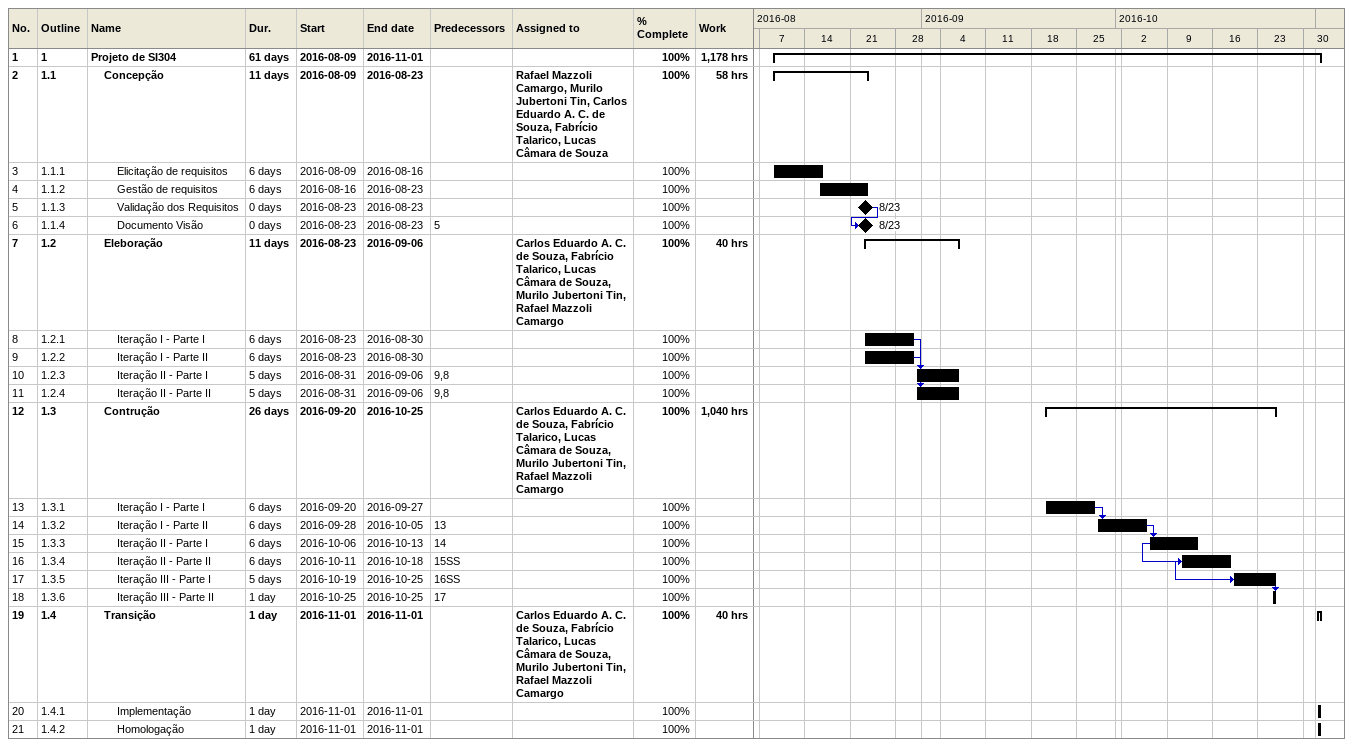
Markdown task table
| ID | WBS | Task | Duration | Start | Finish | Predecessors | Resources | % complete | Work (h) |
|---|---|---|---|---|---|---|---|---|---|
| 1 | 1 | **Projeto de SI304** | 61d | 2016-08-09 | 2016-11-01 |  |  | 100 | 1178 |
| 2 | 1.1 | **Concepção** | 11d | 2016-08-09 | 2016-08-23 |  | Rafael Mazzoli Camargo, Murilo Jubertoni Tin, Carlos Eduardo A. C. de Souza, Fabrício Talarico, Lucas Câmara de Souza | 100 | 58 |
| 3 | 1.1.1 | Elicitação de requisitos | 6d | 2016-08-09 | 2016-08-16 |  |  | 100 |  |
| 4 | 1.1.2 | Gestão de requisitos | 6d | 2016-08-16 | 2016-08-23 |  |  | 100 |  |
| 5 | 1.1.3 | Validação dos Requisitos | 0d | 2016-08-23 | 2016-08-23 |  |  | 100 |  |
| 6 | 1.1.4 | Documento Visão | 0d | 2016-08-23 | 2016-08-23 | 5 |  | 100 |  |
| 7 | 1.2 | **Eleboração** | 11d | 2016-08-23 | 2016-09-06 |  | Carlos Eduardo A. C. de Souza, Fabrício Talarico, Lucas Câmara de Souza, Murilo Jubertoni Tin, Rafael Mazzoli Camargo | 100 | 40 |
| 8 | 1.2.1 | Iteração I - Parte I | 6d | 2016-08-23 | 2016-08-30 |  |  | 100 |  |
| 9 | 1.2.2 | Iteração I - Parte II | 6d | 2016-08-23 | 2016-08-30 |  |  | 100 |  |
| 10 | 1.2.3 | Iteração II - Parte I | 5d | 2016-08-31 | 2016-09-06 | 9, 8 |  | 100 |  |
| 11 | 1.2.4 | Iteração II - Parte II | 5d | 2016-08-31 | 2016-09-06 | 9, 8 |  | 100 |  |
| 12 | 1.3 | **Contrução** | 26d | 2016-09-20 | 2016-10-25 |  | Carlos Eduardo A. C. de Souza, Fabrício Talarico, Lucas Câmara de Souza, Murilo Jubertoni Tin, Rafael Mazzoli Camargo | 100 | 1040 |
| 13 | 1.3.1 | Iteração I - Parte I | 6d | 2016-09-20 | 2016-09-27 |  |  | 100 |  |
| 14 | 1.3.2 | Iteração I - Parte II | 6d | 2016-09-28 | 2016-10-05 | 13 |  | 100 |  |
| 15 | 1.3.3 | Iteração II - Parte I | 6d | 2016-10-06 | 2016-10-13 | 14 |  | 100 |  |
| 16 | 1.3.4 | Iteração II - Parte II | 6d | 2016-10-11 | 2016-10-18 | 15SS |  | 100 |  |
| 17 | 1.3.5 | Iteração III - Parte I | 5d | 2016-10-19 | 2016-10-25 | 16SS |  | 100 |  |
| 18 | 1.3.6 | Iteração III - Parte II | 1d | 2016-10-25 | 2016-10-25 | 17 |  | 100 |  |
| 19 | 1.4 | **Transição** | 1d | 2016-11-01 | 2016-11-01 |  | Carlos Eduardo A. C. de Souza, Fabrício Talarico, Lucas Câmara de Souza, Murilo Jubertoni Tin, Rafael Mazzoli Camargo | 100 | 40 |
| 20 | 1.4.1 | Implementação | 1d | 2016-11-01 | 2016-11-01 |  |  | 100 |  |
| 21 | 1.4.2 | Homologação | 1d | 2016-11-01 | 2016-11-01 |  |  | 100 |  |
